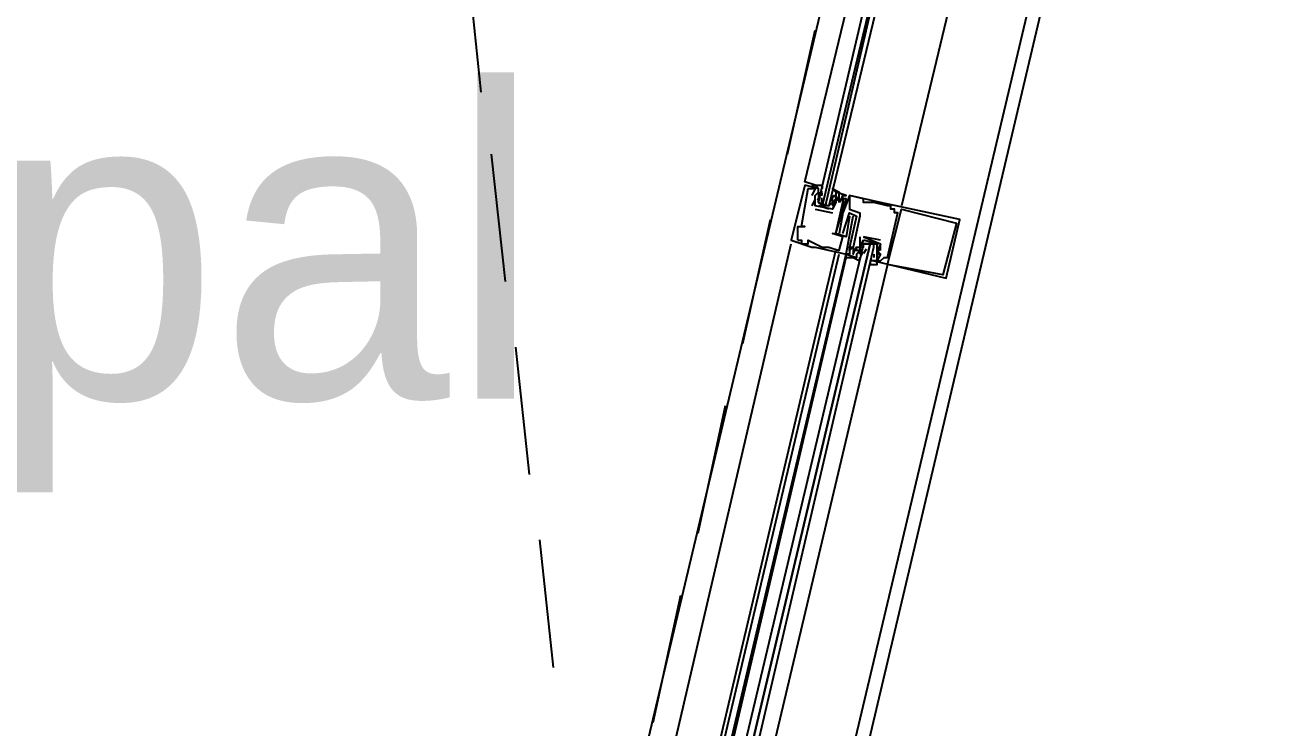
# Model space of a CAD drawing. Header units: feet. Extents: x -84 to 198, y -22 to 181.
# Drawn here: x 130.597 to 135.493, y 116.504 to 119.223 of the extents above; entities that cross this region are included whole.
import ezdxf
from ezdxf.enums import TextEntityAlignment as Align

# ---------------------------------------------------------------- set-up
doc = ezdxf.new("R2010")
doc.units = ezdxf.units.FT
doc.layers.add('A-LINEA', color=7, linetype='CONTINUOUS')
doc.layers.add('A-NOMBRE-ESPACIO', color=2, linetype='CONTINUOUS')

msp = doc.modelspace()

# ---------------------------------------------------------------- linework, layer by layer
at = {"layer": 'A-LINEA'}
for p, q in [((132.3067, 109.8711), (135.4933, 123.3644)), ((134.4133, 122.4044), (132.5333, 114.4578)), ((135.1733, 122.2311), (133.2933, 114.2844)), ((132.3067, 119.4711), (132.36, 118.9644)), ((133.5467, 118.7244), (133.6533, 119.2044)), ((132.4, 118.7244), (132.4533, 118.2311)), ((133.6667, 118.5911), (133.6133, 118.6044)), ((133.6133, 118.6044), (133.6133, 118.6044)), ((133.6267, 118.5911), (133.6267, 118.5911)), ((133.64, 118.5911), (133.64, 118.5911)), ((133.6533, 118.5911), (133.6533, 118.5911)), ((133.6667, 118.5911), (133.6667, 118.5911)), ((133.64, 118.5644), (133.64, 118.5644)), ((133.6533, 118.5511), (133.64, 118.5244)), ((133.6533, 118.5644), (133.6533, 118.5644)), ((133.6533, 118.5644), (133.6533, 118.5644)), ((133.6533, 118.5511), (133.6533, 118.5511)), ((133.6665, 118.5413), (133.6655, 118.5532)), ((133.6667, 118.5778), (133.6667, 118.5778)), ((133.6667, 118.5778), (133.6667, 118.5644)), ((133.6667, 118.5644), (133.6667, 118.5644)), ((133.6667, 118.5511), (133.6667, 118.5511)), ((133.6791, 118.5355), (133.6786, 118.5559)), ((133.6799, 118.568), (133.6788, 118.5799)), ((133.6792, 118.5627), (133.6789, 118.581)), ((133.72, 118.5778), (133.72, 118.5778)), ((133.72, 118.5511), (133.72, 118.5644)), ((133.72, 118.5511), (133.72, 118.5511)), ((133.7314, 118.5483), (133.7217, 118.5303)), ((133.7285, 118.5667), (133.7223, 118.5565)), ((133.7333, 118.5778), (133.7333, 118.5778)), ((133.7333, 118.5644), (133.7333, 118.5644)), ((133.7333, 118.5511), (133.7333, 118.5511)), ((133.7333, 118.5511), (133.7333, 118.5511)), ((133.7436, 118.5604), (133.7352, 118.5441)), ((133.7467, 118.5778), (133.7467, 118.5778)), ((133.76, 118.5644), (133.76, 118.5644)), ((133.76, 118.5644), (133.76, 118.5644)), ((133.76, 118.5511), (133.76, 118.5511)), ((133.7733, 118.5644), (133.7733, 118.5644)), ((133.7733, 118.5511), (133.7733, 118.5511)), ((133.7867, 118.5644), (133.7867, 118.5644)), ((133.7867, 118.5644), (133.7867, 118.5644)), ((133.84, 118.5511), (133.84, 118.5511)), ((133.64, 118.5244), (133.64, 118.5244)), ((133.6533, 118.5244), (133.6533, 118.5244)), ((133.6533, 118.5244), (133.6533, 118.5244)), ((133.6533, 118.5111), (133.72, 118.4978)), ((133.6533, 118.5111), (133.6533, 118.5111)), ((133.6667, 118.5378), (133.6667, 118.5378)), ((133.7067, 118.5111), (133.6667, 118.5244)), ((133.68, 118.5244), (133.6933, 118.5244)), ((133.7067, 118.5378), (133.7067, 118.5378)), ((133.7067, 118.5244), (133.7067, 118.5244)), ((133.72, 118.5111), (133.72, 118.5111)), ((133.72, 118.5111), (133.72, 118.5111)), ((133.72, 118.4978), (133.72, 118.4978)), ((133.7285, 118.54), (133.7223, 118.5298)), ((133.7333, 118.5378), (133.7333, 118.5378)), ((133.7333, 118.5378), (133.7333, 118.5378)), ((133.7467, 118.5378), (133.7467, 118.5378)), ((133.7467, 118.5378), (133.7467, 118.5378)), ((133.76, 118.5378), (133.76, 118.5378)), ((133.76, 118.5378), (133.76, 118.5378)), ((133.76, 118.4978), (133.76, 118.4978)), ((133.7867, 118.5111), (133.7867, 118.5111)), ((133.7867, 118.4978), (133.7867, 118.4978)), ((133.8267, 118.4978), (133.8267, 118.4978)), ((133.84, 118.5378), (133.84, 118.5378)), ((133.8533, 118.5378), (133.8533, 118.5378)), ((133.8667, 118.5378), (133.8667, 118.5378)), ((133.88, 118.5378), (133.88, 118.5378)), ((133.9067, 118.5378), (133.9067, 118.5378)), ((133.9333, 118.5244), (133.9333, 118.5244)), ((133.9467, 118.5244), (133.9467, 118.5244)), ((133.9467, 118.5111), (133.9467, 118.5111)), ((133.96, 118.5111), (133.96, 118.5111)), ((133.96, 118.4978), (133.96, 118.4978)), ((133.9733, 118.4978), (133.9733, 118.4978)), ((133.9867, 118.5111), (133.9867, 118.5111)), ((133.3733, 117.9911), (133.48, 118.4711)), ((133.5867, 118.4444), (133.5867, 118.4444)), ((133.6, 118.4444), (133.6, 118.4444)), ((133.6, 118.4444), (133.6, 118.4444)), ((133.6133, 118.4444), (133.6133, 118.4444)), ((133.7867, 118.4844), (133.7867, 118.4844)), ((133.8, 118.4844), (133.8, 118.4844)), ((133.8133, 118.4844), (133.8133, 118.4844)), ((133.8267, 118.4844), (133.8267, 118.4844)), ((134.2, 118.4578), (134.2, 118.4578)), ((134.2133, 118.4711), (134.2133, 118.4711)), ((133.72, 118.4178), (133.72, 118.4178)), ((133.7333, 118.4178), (133.7333, 118.4178)), ((133.7333, 118.4178), (133.7333, 118.4178)), ((133.7467, 118.4178), (133.7467, 118.4178)), ((133.76, 118.4178), (133.76, 118.4178)), ((133.76, 118.4044), (133.76, 118.4044)), ((133.7733, 118.4044), (133.7733, 118.4044)), ((133.8267, 118.4044), (133.8267, 118.3644)), ((133.8267, 118.4044), (133.8267, 118.4044)), ((133.9067, 118.3911), (133.84, 118.4044)), ((133.84, 118.4044), (133.84, 118.4044)), ((133.84, 118.4044), (133.84, 118.4044)), ((132.7333, 114.8311), (133.56, 118.3778)), ((132.8933, 114.7911), (133.7333, 118.3511)), ((133.56, 118.3911), (133.56, 118.3911)), ((133.5867, 118.3911), (133.5867, 118.3911)), ((133.6, 118.3911), (133.6, 118.3911)), ((133.6, 118.3778), (133.6, 118.3778)), ((133.6267, 118.3911), (133.6267, 118.3911)), ((133.6267, 118.3778), (133.6267, 118.3778)), ((133.64, 118.3644), (133.64, 118.3644)), ((133.6533, 118.3644), (133.6533, 118.3644)), ((133.68, 118.3644), (133.68, 118.3644)), ((133.6933, 118.3644), (133.6933, 118.3644)), ((133.7067, 118.3644), (133.7067, 118.3644)), ((133.7467, 118.3511), (133.7467, 118.3511)), ((133.7867, 118.3644), (133.7867, 118.3644)), ((133.7867, 118.3644), (133.7867, 118.3644)), ((133.7867, 118.3511), (133.7867, 118.3511)), ((133.7867, 118.3511), (133.7867, 118.3511)), ((133.8, 118.3644), (133.8, 118.3644)), ((133.8, 118.3644), (133.8, 118.3644)), ((133.8133, 118.3644), (133.8133, 118.3644)), ((133.8133, 118.3644), (133.8133, 118.3644)), ((133.8133, 118.3511), (133.8133, 118.3511)), ((133.8267, 118.3644), (133.8267, 118.3644)), ((133.8267, 118.3644), (133.8267, 118.3644)), ((133.8267, 118.3511), (133.8267, 118.3511)), ((133.8267, 118.3378), (133.8267, 118.3511)), ((133.8315, 118.3489), (133.8377, 118.359)), ((133.8315, 118.3355), (133.8377, 118.3457)), ((133.84, 118.3911), (133.84, 118.3911)), ((133.84, 118.3911), (133.84, 118.3911)), ((133.84, 118.3778), (133.84, 118.3778)), ((133.84, 118.3644), (133.84, 118.3644)), ((133.84, 118.3511), (133.84, 118.3511)), ((133.842, 118.3406), (133.8516, 118.3585)), ((133.8667, 118.3778), (133.8667, 118.3778)), ((133.88, 118.3511), (133.88, 118.3511)), ((133.8933, 118.3511), (133.8933, 118.3511)), ((133.8935, 118.3476), (133.8945, 118.3357)), ((133.8942, 118.3534), (133.8948, 118.333)), ((133.9067, 118.3911), (133.9067, 118.3911)), ((133.9067, 118.3778), (133.9067, 118.3778)), ((133.9067, 118.3511), (133.9067, 118.3778)), ((133.9067, 118.3778), (133.9067, 118.3778)), ((133.9067, 118.3778), (133.9067, 118.3778)), ((133.9067, 118.3511), (133.9067, 118.3511)), ((132.9067, 114.7911), (133.7467, 118.3378)), ((132.9333, 114.7911), (133.7733, 118.3378)), ((132.9467, 114.7911), (133.7733, 118.3244)), ((133.9333, 118.2978), (133.0933, 114.7511)), ((133.7733, 118.3244), (133.7733, 118.3378)), ((133.7733, 118.3378), (133.7733, 118.3378)), ((133.7733, 118.3378), (133.7733, 118.3378)), ((133.7733, 118.3244), (133.7733, 118.3378)), ((133.7733, 118.3244), (133.7733, 118.3378)), ((133.7867, 118.3378), (133.7867, 118.3378)), ((133.8, 118.3378), (133.8, 118.3378)), ((133.8133, 118.3244), (133.8133, 118.3244)), ((133.8267, 118.3378), (133.8267, 118.3378)), ((133.8297, 118.3285), (133.8381, 118.3448)), ((133.88, 118.3378), (133.88, 118.3244)), ((133.88, 118.3378), (133.88, 118.3378)), ((133.88, 118.3244), (133.88, 118.3244)), ((133.88, 118.3111), (133.88, 118.3111)), ((133.8933, 118.3378), (133.8933, 118.3378)), ((133.8933, 118.3378), (133.8933, 118.3378)), ((133.8933, 118.3244), (133.8933, 118.3244)), ((133.8933, 118.3111), (133.8933, 118.3111)), ((133.8933, 118.3111), (133.8933, 118.3111)), ((133.8935, 118.3342), (133.8945, 118.3224)), ((133.8941, 118.3262), (133.8944, 118.3079)), ((133.9067, 118.3378), (133.9067, 118.3378)), ((133.9067, 118.3378), (133.9067, 118.3378)), ((133.9067, 118.3111), (133.9067, 118.3111)), ((133.92, 118.3244), (133.92, 118.3244)), ((133.9333, 118.3244), (133.9333, 118.3244)), ((133.9333, 118.2978), (133.9333, 118.2978)), ((134.1467, 118.2578), (134.1467, 118.2578)), ((134.16, 118.2444), (134.16, 118.2444)), ((132.4933, 117.9778), (132.5467, 117.4844)), ((133.2, 117.2578), (133.3067, 117.7511)), ((132.5867, 117.2311), (132.64, 116.7378)), ((133.0267, 116.5244), (133.1333, 117.0178))]:
    msp.add_line(p, q, dxfattribs=at)
for points in [[(134.88, 122.2978), (134.4667, 120.5244), (133.9867, 118.5244)], [(133.64, 118.6044), (133.6533, 118.6044), (133.6133, 118.6178), (134.0933, 120.6044)], [(134.2, 120.5778), (133.7067, 118.5244), (133.6933, 118.5244), (134.1733, 120.5911), (133.68, 118.5244), (133.6667, 118.5378), (134.1467, 120.5911)], [(133.6133, 118.6044), (133.56, 118.3911), (133.64, 118.3644), (133.6533, 118.3644), (133.7733, 118.3378), (133.8, 118.4844), (133.8, 118.4844)], [(133.5867, 118.3911), (133.5867, 118.4444), (133.6, 118.4444), (133.6133, 118.4444), (133.6, 118.4444), (133.6267, 118.5911), (133.64, 118.5911), (133.6533, 118.5911), (133.64, 118.5644)], [(133.64, 118.6044), (133.6533, 118.6044), (133.6133, 118.6178)], [(133.64, 118.6044), (133.6533, 118.6044), (133.6133, 118.6178)], [(133.6533, 118.5378), (133.6533, 118.5511), (133.6533, 118.5644), (133.6667, 118.5778), (133.6667, 118.5911), (133.6533, 118.6044), (133.68, 118.6044), (133.68, 118.5911)], [(133.7333, 118.5778), (133.72, 118.5911), (133.7467, 118.5778), (133.7333, 118.5778), (133.7333, 118.5644), (133.7333, 118.5511), (133.72, 118.5378), (133.72, 118.5244)], [(133.7333, 118.5511), (133.7333, 118.5378), (133.7333, 118.5511), (133.72, 118.5111), (133.6533, 118.5244), (133.6533, 118.5644), (133.6667, 118.5778), (133.6667, 118.5778)], [(133.6667, 118.5644), (133.6667, 118.5511), (133.6667, 118.5378), (133.7067, 118.5244), (133.72, 118.5378), (133.72, 118.5511)], [(133.7867, 118.4844), (133.7733, 118.4044), (133.7333, 118.4178), (133.7733, 118.5511), (133.76, 118.5511), (133.76, 118.5378), (133.76, 118.5644), (133.7733, 118.5644), (133.7333, 118.5778)], [(133.7467, 118.5378), (133.7467, 118.5778), (133.76, 118.5644), (133.7467, 118.5378)], [(133.8933, 118.3111), (133.88, 118.3111), (134.16, 118.2444), (134.2133, 118.4711), (133.9067, 118.5378), (133.7867, 118.5644), (133.76, 118.4978), (133.7467, 118.4178)], [(133.9067, 118.3378), (133.9067, 118.3378), (133.8933, 118.3111), (133.9067, 118.3111), (133.92, 118.3244), (133.9333, 118.3244), (133.9733, 118.4978), (133.96, 118.4978), (133.96, 118.5111), (133.9467, 118.5111), (133.9467, 118.5244), (133.9333, 118.5244), (133.88, 118.5378), (133.8667, 118.5378), (133.8533, 118.5378), (133.84, 118.5378), (133.84, 118.5511), (133.7867, 118.5644), (133.7867, 118.5111), (133.8267, 118.4978), (133.8267, 118.4844), (133.8, 118.3644), (133.8, 118.3644), (133.8, 118.3378), (133.8133, 118.3644), (133.8133, 118.3644)], [(133.5867, 118.3911), (133.6, 118.3911), (133.6, 118.3778), (133.6267, 118.3778), (133.6267, 118.3911), (133.68, 118.3644), (133.6933, 118.3644), (133.7067, 118.3644), (133.7467, 118.3511), (133.76, 118.4044), (133.72, 118.4178), (133.7333, 118.4178), (133.76, 118.5378), (133.76, 118.5378)], [(133.7333, 118.5378), (133.7333, 118.5378), (133.72, 118.5111), (133.72, 118.5111)], [(133.76, 118.4178), (133.7867, 118.4978), (133.8133, 118.4844), (133.7867, 118.3644), (133.7867, 118.3511), (133.7867, 118.3644), (133.8, 118.3644), (133.7867, 118.3511), (133.7867, 118.3378), (133.7733, 118.3378), (133.8133, 118.3244)], [(134.2, 118.4578), (134.1467, 118.2578), (133.9333, 118.2978), (133.9867, 118.5111), (134.2, 118.4578)], [(133.84, 118.4044), (133.9067, 118.3778), (133.8933, 118.3378)], [(133.04, 114.7644), (133.88, 118.3644), (133.88, 118.3778), (133.8667, 118.3778), (133.0133, 114.7644), (133.8667, 118.3778), (133.8533, 118.3778), (133.84, 118.3778), (132.9867, 114.7778)], [(133.84, 118.3911), (133.8267, 118.3644), (133.8267, 118.3511), (133.8133, 118.3378), (133.8133, 118.3244), (133.8, 118.3244), (133.8267, 118.3111), (133.8267, 118.3244)], [(133.8267, 118.3511), (133.8133, 118.3511), (133.8133, 118.3644), (133.8267, 118.3644), (133.84, 118.3911)], [(133.8267, 118.3644), (133.84, 118.3644), (133.84, 118.3778), (133.8933, 118.3778), (133.8933, 118.3511)], [(133.88, 118.3111), (133.8667, 118.3111), (133.8667, 118.2978), (133.8933, 118.2978), (133.8933, 118.3111), (133.88, 118.3111), (133.8933, 118.3111), (133.8933, 118.3244), (133.8933, 118.3378), (133.8933, 118.3511), (133.8933, 118.3778), (133.84, 118.3911)], [(133.8933, 118.3378), (133.8933, 118.3511), (133.9067, 118.3378), (133.8933, 118.3378), (133.8933, 118.3244)], [(133.7733, 118.3244), (133.8, 118.3244), (133.8, 118.3244)], [(133.7733, 118.3244), (133.8, 118.3244), (133.8, 118.3244)], [(133.7733, 118.3244), (133.8, 118.3244), (133.8, 118.3244)]]:
    msp.add_lwpolyline(points, dxfattribs=at)

# ---------------------------------------------------------------- texts
at = {"layer": 'A-NOMBRE-ESPACIO'}
msp.add_text('Dorm. principal', height=1.2, dxfattribs=at).set_placement((127.2, 117.7778), align=Align.CENTER)

doc.saveas('drawing.dxf')
